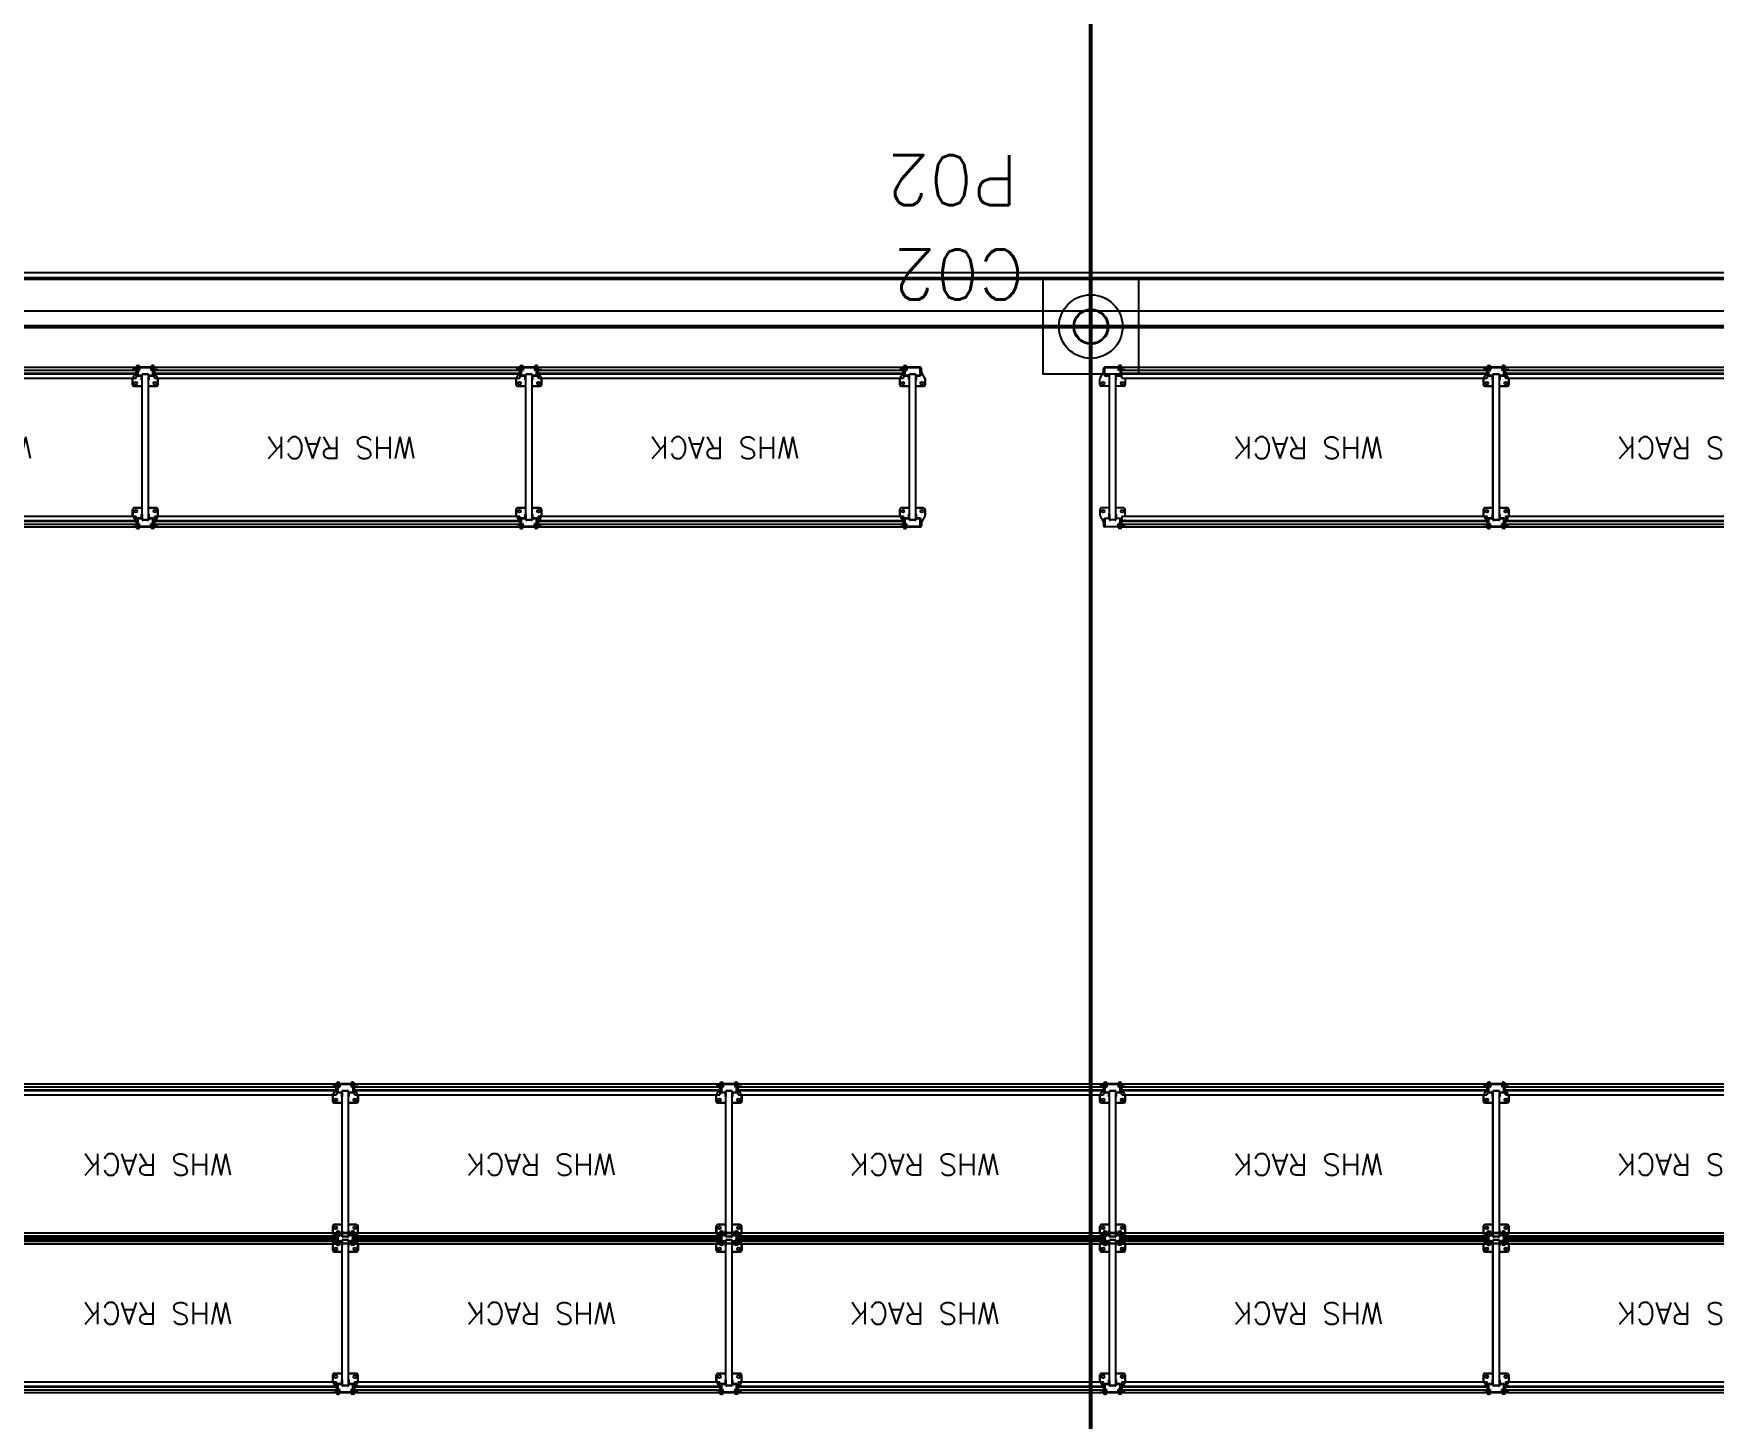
# Model space of a CAD drawing. Header units: millimetres. Extents: x 1478096 to 1808313, y 619971 to 762366.
# Drawn here: x 1550302 to 1560863, y 731223 to 739931 of the extents above; entities that cross this region are included whole.
import ezdxf
from ezdxf.enums import TextEntityAlignment as Align

# ---------------------------------------------------------------- set-up
doc = ezdxf.new("R2010")
doc.units = ezdxf.units.MM
doc.header["$LTSCALE"] = 10
doc.linetypes.add('CENTERX2', pattern=[4, 2.5, -0.5, 0.5, -0.5])
for name, color, linetype in [('0-superficies', 7, 'Continuous'), ('0_Estructura', 251, 'Continuous'), ('COSTAN-CAM-EJES', 251, 'CENTERX2'), ('DC-ARQ-CHAPA', 7, 'Continuous'), ('DC-ARQ-CORDON', 210, 'Continuous'), ('DC-ARQ-EQUIP. DEPOSITO', 203, 'Continuous')]:
    doc.layers.add(name, color=color, linetype=linetype)
doc.styles.add('RE-PLANTABASE(XREF)$0$STANDARD', font='SIMPLEX.SHX')
doc.styles.add('Romans-100', font='romans')

# ---------------------------------------------------------------- blocks, each defined once
blk = doc.blocks.new('RACK')
at = {"layer": 'DC-ARQ-EQUIP. DEPOSITO', "ltscale": 200}
for p, q in [((1629.344, 649.407), (1629.344, 649.426)), ((1629.36, 649.436), (1629.351, 649.436)), ((1629.351, 649.436), (1629.351, 649.381)), ((1629.351, 649.381), (1629.351, 649.436)), ((1629.351, 649.436), (1629.36, 649.436)), ((1629.353, 649.383), (1629.353, 649.434)), ((1629.353, 649.434), (1629.36, 649.434)), ((1629.353, 649.434), (1629.353, 649.383)), ((1629.36, 649.434), (1629.353, 649.434)), ((1629.435, 649.436), (1629.36, 649.436)), ((1629.36, 649.436), (1629.435, 649.436)), ((1629.36, 649.434), (1629.435, 649.434)), ((1629.435, 649.434), (1629.36, 649.434)), ((1629.435, 649.434), (1629.435, 649.436)), ((1629.436, 649.436), (1629.435, 649.436)), ((1629.435, 649.436), (1629.435, 649.434)), ((1629.435, 649.436), (1629.436, 649.436)), ((1629.435, 649.434), (1629.436, 649.434)), ((1629.436, 649.434), (1629.435, 649.434)), ((1629.437, 649.436), (1629.436, 649.436)), ((1629.436, 649.436), (1629.436, 649.434)), ((1629.436, 649.436), (1629.437, 649.436)), ((1629.436, 649.436), (1629.436, 649.434)), ((1629.436, 649.434), (1629.437, 649.434)), ((1629.437, 649.434), (1629.436, 649.434)), ((1629.438, 649.436), (1629.437, 649.436)), ((1629.437, 649.436), (1629.438, 649.436)), ((1629.437, 649.434), (1629.438, 649.434)), ((1629.438, 649.434), (1629.437, 649.424)), ((1629.438, 649.434), (1629.437, 649.434)), ((1629.437, 649.424), (1629.437, 649.417)), ((1629.438, 649.439), (1629.438, 649.439)), ((1629.438, 649.439), (1629.438, 649.436)), ((1629.441, 649.436), (1629.438, 649.436)), ((1629.438, 649.436), (1629.441, 649.436)), ((1629.438, 649.434), (1629.441, 649.434)), ((1629.441, 649.434), (1629.438, 649.434)), ((1629.442, 649.436), (1629.441, 649.436)), ((1629.441, 649.436), (1629.442, 649.436)), ((1629.441, 649.434), (1629.442, 649.434)), ((1629.441, 649.424), (1629.442, 649.434)), ((1629.442, 649.434), (1629.441, 649.434)), ((1629.441, 649.417), (1629.441, 649.424)), ((1629.442, 649.436), (1629.442, 649.439)), ((1629.451, 649.436), (1629.442, 649.436)), ((1629.442, 649.436), (1629.442, 649.434)), ((1629.442, 649.436), (1629.451, 649.436)), ((1629.442, 649.434), (1629.442, 649.436)), ((1629.442, 649.434), (1629.449, 649.434)), ((1629.449, 649.434), (1629.442, 649.434)), ((1629.45, 649.446), (1629.446, 649.446)), ((1629.446, 649.442), (1629.45, 649.442)), ((1629.449, 649.434), (1629.449, 649.383)), ((1629.449, 649.383), (1629.449, 649.434)), ((1629.451, 649.381), (1629.451, 649.436)), ((1629.451, 649.436), (1629.451, 649.381)), ((1629.451, 649.422), (1629.473, 649.422)), ((1629.451, 649.42), (1629.473, 649.42)), ((1629.454, 649.438), (1629.454, 649.422)), ((1629.458, 649.422), (1629.458, 649.438)), ((1631.754, 649.436), (1629.458, 649.436)), ((1629.458, 649.436), (1629.458, 649.422)), ((1629.459, 649.407), (1629.459, 649.426)), ((1629.473, 649.422), (1629.481, 649.422)), ((1629.481, 649.42), (1629.473, 649.42)), ((1629.481, 649.422), (1629.481, 649.42)), ((1629.481, 649.42), (1629.481, 649.419)), ((1631.732, 649.422), (1631.732, 649.42)), ((1631.74, 649.422), (1631.732, 649.422)), ((1631.732, 649.42), (1631.732, 649.419)), ((1631.732, 649.42), (1631.74, 649.42)), ((1631.762, 649.422), (1631.74, 649.422)), ((1631.762, 649.42), (1631.74, 649.42)), ((1631.754, 649.422), (1631.754, 649.436)), ((1631.755, 649.422), (1631.755, 649.438)), ((1631.759, 649.438), (1631.759, 649.422)), ((1631.762, 649.381), (1631.762, 649.436)), ((1631.762, 649.436), (1631.771, 649.436)), ((1631.763, 649.446), (1631.767, 649.446)), ((1631.767, 649.442), (1631.763, 649.442)), ((1631.764, 649.434), (1631.764, 649.383)), ((1631.771, 649.434), (1631.764, 649.434)), ((1631.771, 649.436), (1631.771, 649.439)), ((1631.771, 649.436), (1631.771, 649.434)), ((1631.771, 649.436), (1631.772, 649.436)), ((1631.772, 649.434), (1631.771, 649.434)), ((1631.772, 649.424), (1631.771, 649.434)), ((1631.772, 649.436), (1631.775, 649.436)), ((1631.775, 649.434), (1631.772, 649.434)), ((1631.772, 649.417), (1631.772, 649.424)), ((1631.775, 649.439), (1631.775, 649.439)), ((1631.775, 649.439), (1631.775, 649.436)), ((1631.775, 649.436), (1631.776, 649.436)), ((1631.776, 649.434), (1631.775, 649.434)), ((1631.775, 649.434), (1631.776, 649.424)), ((1631.776, 649.436), (1631.777, 649.436)), ((1631.777, 649.434), (1631.776, 649.434)), ((1631.776, 649.424), (1631.776, 649.417)), ((1631.777, 649.436), (1631.778, 649.436)), ((1631.777, 649.436), (1631.777, 649.434)), ((1631.778, 649.434), (1631.777, 649.434)), ((1631.778, 649.436), (1631.846, 649.436)), ((1631.778, 649.434), (1631.778, 649.436)), ((1631.846, 649.434), (1631.778, 649.434)), ((1631.846, 649.436), (1631.846, 649.434)), ((1631.846, 649.436), (1631.847, 649.436)), ((1631.847, 649.434), (1631.846, 649.434)), ((1631.847, 649.436), (1631.848, 649.436)), ((1631.847, 649.436), (1631.847, 649.434)), ((1631.848, 649.434), (1631.847, 649.434)), ((1631.848, 649.436), (1631.849, 649.436)), ((1631.849, 649.434), (1631.848, 649.434)), ((1631.849, 649.436), (1631.852, 649.436)), ((1631.852, 649.434), (1631.849, 649.434)), ((1631.852, 649.436), (1631.853, 649.436)), ((1631.853, 649.434), (1631.852, 649.434)), ((1631.853, 649.436), (1631.862, 649.436)), ((1631.853, 649.434), (1631.853, 649.436)), ((1631.86, 649.434), (1631.853, 649.434)), ((1631.86, 649.383), (1631.86, 649.434)), ((1631.862, 649.436), (1631.862, 649.381)), ((1631.869, 649.407), (1631.869, 649.426)), ((1629.322, 649.326), (1629.322, 649.364)), ((1629.322, 649.364), (1629.322, 649.326)), ((1629.323, 649.369), (1629.342, 649.402)), ((1629.381, 649.316), (1629.332, 649.316)), ((1629.332, 649.316), (1629.381, 649.316)), ((1629.351, 649.381), (1629.379, 649.381)), ((1629.379, 649.381), (1629.351, 649.381)), ((1629.381, 649.383), (1629.353, 649.383)), ((1629.353, 649.383), (1629.381, 649.383)), ((1629.379, 649.381), (1629.379, 649.356)), ((1629.379, 649.356), (1629.379, 649.381)), ((1629.379, 649.356), (1629.381, 649.356)), ((1629.381, 649.356), (1629.379, 649.356)), ((1629.381, 649.393), (1629.388, 649.393)), ((1629.381, 649.392), (1629.381, 649.393)), ((1629.388, 649.393), (1629.381, 649.393)), ((1629.381, 649.393), (1629.381, 649.392)), ((1629.421, 649.392), (1629.381, 649.392)), ((1629.381, 649.392), (1629.381, 648.476)), ((1629.381, 649.392), (1629.381, 648.476)), ((1629.381, 649.392), (1629.421, 649.392)), ((1629.381, 649.356), (1629.381, 649.383)), ((1629.381, 649.383), (1629.381, 649.356)), ((1629.388, 649.393), (1629.388, 649.392)), ((1629.388, 649.392), (1629.388, 649.393)), ((1629.415, 649.393), (1629.421, 649.393)), ((1629.415, 649.392), (1629.415, 649.393)), ((1629.421, 649.393), (1629.415, 649.393)), ((1629.415, 649.393), (1629.415, 649.392)), ((1629.421, 649.393), (1629.421, 649.392)), ((1629.421, 649.392), (1629.421, 649.393)), ((1629.421, 649.392), (1629.421, 648.476)), ((1629.421, 649.392), (1629.421, 648.476)), ((1629.471, 649.316), (1629.421, 649.316)), ((1629.421, 649.316), (1629.471, 649.316)), ((1629.449, 649.383), (1629.422, 649.383)), ((1629.422, 649.383), (1629.422, 649.356)), ((1629.422, 649.383), (1629.449, 649.383)), ((1629.422, 649.356), (1629.422, 649.383)), ((1629.422, 649.356), (1629.424, 649.356)), ((1629.424, 649.356), (1629.422, 649.356)), ((1629.424, 649.381), (1629.451, 649.381)), ((1629.424, 649.356), (1629.424, 649.381)), ((1629.451, 649.381), (1629.424, 649.381)), ((1629.424, 649.381), (1629.424, 649.356)), ((1629.441, 649.417), (1629.437, 649.417)), ((1629.451, 649.398), (1629.473, 649.398)), ((1629.451, 649.396), (1629.473, 649.396)), ((1629.454, 649.396), (1629.454, 649.39)), ((1629.454, 649.39), (1629.458, 649.39)), ((1631.754, 649.419), (1629.456, 649.419)), ((1629.456, 649.419), (1629.456, 649.399)), ((1631.754, 649.399), (1629.456, 649.399)), ((1629.458, 649.396), (1629.458, 649.368)), ((1629.458, 649.39), (1629.458, 649.396)), ((1631.754, 649.368), (1629.458, 649.368)), ((1629.479, 649.369), (1629.46, 649.402)), ((1629.473, 649.398), (1629.481, 649.398)), ((1629.481, 649.396), (1629.473, 649.396)), ((1629.481, 649.399), (1629.481, 649.398)), ((1629.481, 649.398), (1629.481, 649.396)), ((1631.754, 649.396), (1629.481, 649.396)), ((1629.481, 649.364), (1629.481, 649.326)), ((1629.481, 649.326), (1629.481, 649.364)), ((1631.732, 649.399), (1631.732, 649.398)), ((1631.74, 649.398), (1631.732, 649.398)), ((1631.732, 649.398), (1631.732, 649.396)), ((1631.732, 649.396), (1631.74, 649.396)), ((1631.732, 649.364), (1631.732, 649.326)), ((1631.762, 649.398), (1631.74, 649.398)), ((1631.762, 649.396), (1631.74, 649.396)), ((1631.742, 649.316), (1631.792, 649.316)), ((1631.754, 649.368), (1631.754, 649.396)), ((1631.755, 649.39), (1631.755, 649.396)), ((1631.759, 649.39), (1631.755, 649.39)), ((1631.756, 649.399), (1631.756, 649.419)), ((1631.759, 649.396), (1631.759, 649.39)), ((1631.789, 649.381), (1631.762, 649.381)), ((1631.764, 649.383), (1631.791, 649.383)), ((1631.772, 649.417), (1631.776, 649.417)), ((1631.789, 649.356), (1631.789, 649.381)), ((1631.791, 649.356), (1631.789, 649.356)), ((1631.791, 649.383), (1631.791, 649.356)), ((1631.798, 649.393), (1631.792, 649.393)), ((1631.792, 649.393), (1631.792, 649.392)), ((1631.792, 649.392), (1631.792, 648.476)), ((1631.792, 649.392), (1631.832, 649.392)), ((1631.798, 649.392), (1631.798, 649.393)), ((1631.832, 649.393), (1631.825, 649.393)), ((1631.825, 649.393), (1631.825, 649.392)), ((1631.832, 649.392), (1631.832, 649.393)), ((1631.832, 649.392), (1631.832, 648.476)), ((1631.832, 649.383), (1631.86, 649.383)), ((1631.832, 649.356), (1631.832, 649.383)), ((1631.834, 649.356), (1631.832, 649.356)), ((1631.832, 649.316), (1631.881, 649.316)), ((1631.862, 649.381), (1631.834, 649.381)), ((1631.834, 649.381), (1631.834, 649.356)), ((1631.89, 649.369), (1631.871, 649.402)), ((1631.891, 649.326), (1631.891, 649.364)), ((1629.322, 648.542), (1629.322, 648.505)), ((1629.322, 648.505), (1629.322, 648.542)), ((1629.323, 648.5), (1629.342, 648.467)), ((1629.381, 648.552), (1629.332, 648.552)), ((1629.332, 648.552), (1629.381, 648.552)), ((1629.351, 648.487), (1629.379, 648.487)), ((1629.351, 648.432), (1629.351, 648.487)), ((1629.379, 648.487), (1629.351, 648.487)), ((1629.351, 648.487), (1629.351, 648.432)), ((1629.381, 648.485), (1629.353, 648.485)), ((1629.353, 648.485), (1629.353, 648.434)), ((1629.353, 648.485), (1629.381, 648.485)), ((1629.353, 648.434), (1629.353, 648.485)), ((1629.379, 648.487), (1629.379, 648.512)), ((1629.379, 648.512), (1629.381, 648.512)), ((1629.379, 648.512), (1629.379, 648.487)), ((1629.381, 648.512), (1629.379, 648.512)), ((1629.381, 648.512), (1629.381, 648.485)), ((1629.381, 648.485), (1629.381, 648.512)), ((1629.381, 648.476), (1629.388, 648.476)), ((1629.381, 648.476), (1629.381, 648.476)), ((1629.421, 648.476), (1629.381, 648.476)), ((1629.388, 648.476), (1629.381, 648.476)), ((1629.381, 648.476), (1629.381, 648.476)), ((1629.381, 648.476), (1629.421, 648.476)), ((1629.388, 648.476), (1629.388, 648.476)), ((1629.388, 648.476), (1629.388, 648.476)), ((1629.415, 648.476), (1629.421, 648.476)), ((1629.415, 648.476), (1629.415, 648.476)), ((1629.421, 648.476), (1629.415, 648.476)), ((1629.415, 648.476), (1629.415, 648.476)), ((1629.471, 648.552), (1629.421, 648.552)), ((1629.421, 648.552), (1629.471, 648.552)), ((1629.421, 648.476), (1629.421, 648.476)), ((1629.421, 648.476), (1629.421, 648.476)), ((1629.422, 648.485), (1629.422, 648.512)), ((1629.422, 648.512), (1629.424, 648.512)), ((1629.422, 648.512), (1629.422, 648.485)), ((1629.424, 648.512), (1629.422, 648.512)), ((1629.449, 648.485), (1629.422, 648.485)), ((1629.422, 648.485), (1629.449, 648.485)), ((1629.424, 648.512), (1629.424, 648.487)), ((1629.424, 648.487), (1629.424, 648.512)), ((1629.424, 648.487), (1629.451, 648.487)), ((1629.451, 648.487), (1629.424, 648.487)), ((1629.449, 648.434), (1629.449, 648.485)), ((1629.449, 648.485), (1629.449, 648.434)), ((1629.451, 648.487), (1629.451, 648.432)), ((1629.451, 648.432), (1629.451, 648.487)), ((1629.451, 648.473), (1629.473, 648.473)), ((1629.451, 648.471), (1629.473, 648.471)), ((1629.454, 648.473), (1629.454, 648.478)), ((1629.454, 648.478), (1629.458, 648.478)), ((1629.456, 648.45), (1629.456, 648.47)), ((1631.756, 648.47), (1629.456, 648.47)), ((1629.458, 648.473), (1629.458, 648.501)), ((1631.754, 648.501), (1629.458, 648.501)), ((1629.458, 648.478), (1629.458, 648.473)), ((1629.479, 648.5), (1629.46, 648.467)), ((1629.481, 648.473), (1629.473, 648.473)), ((1629.473, 648.471), (1629.481, 648.471)), ((1629.481, 648.505), (1629.481, 648.542)), ((1629.481, 648.542), (1629.481, 648.505)), ((1631.754, 648.473), (1629.481, 648.473)), ((1629.481, 648.471), (1629.481, 648.473)), ((1629.481, 648.47), (1629.481, 648.471)), ((1631.732, 648.505), (1631.732, 648.542)), ((1631.732, 648.473), (1631.74, 648.473)), ((1631.732, 648.471), (1631.732, 648.473)), ((1631.74, 648.471), (1631.732, 648.471)), ((1631.732, 648.47), (1631.732, 648.471)), ((1631.762, 648.473), (1631.74, 648.473)), ((1631.762, 648.471), (1631.74, 648.471)), ((1631.742, 648.552), (1631.792, 648.552)), ((1631.754, 648.501), (1631.754, 648.473)), ((1631.755, 648.478), (1631.755, 648.473)), ((1631.759, 648.478), (1631.755, 648.478)), ((1631.756, 648.47), (1631.756, 648.45)), ((1631.759, 648.473), (1631.759, 648.478)), ((1631.789, 648.487), (1631.762, 648.487)), ((1631.762, 648.487), (1631.762, 648.432)), ((1631.764, 648.485), (1631.791, 648.485)), ((1631.764, 648.434), (1631.764, 648.485)), ((1631.789, 648.512), (1631.789, 648.487)), ((1631.791, 648.512), (1631.789, 648.512)), ((1631.791, 648.485), (1631.791, 648.512)), ((1631.798, 648.476), (1631.792, 648.476)), ((1631.792, 648.476), (1631.792, 648.476)), ((1631.792, 648.476), (1631.832, 648.476)), ((1631.798, 648.476), (1631.798, 648.476)), ((1631.832, 648.476), (1631.825, 648.476)), ((1631.825, 648.476), (1631.825, 648.476)), ((1631.832, 648.552), (1631.881, 648.552)), ((1631.832, 648.512), (1631.832, 648.485)), ((1631.834, 648.512), (1631.832, 648.512)), ((1631.832, 648.485), (1631.86, 648.485)), ((1631.832, 648.476), (1631.832, 648.476)), ((1631.834, 648.487), (1631.834, 648.512)), ((1631.862, 648.487), (1631.834, 648.487)), ((1631.86, 648.485), (1631.86, 648.434)), ((1631.862, 648.432), (1631.862, 648.487)), ((1631.89, 648.5), (1631.871, 648.467)), ((1631.891, 648.542), (1631.891, 648.505)), ((1629.344, 648.462), (1629.344, 648.442)), ((1629.353, 648.432), (1629.351, 648.432)), ((1629.351, 648.432), (1629.353, 648.432)), ((1629.353, 648.434), (1629.353, 648.434)), ((1629.353, 648.434), (1629.435, 648.434)), ((1629.353, 648.434), (1629.353, 648.434)), ((1629.435, 648.434), (1629.353, 648.434)), ((1629.435, 648.432), (1629.353, 648.432)), ((1629.353, 648.432), (1629.435, 648.432)), ((1629.435, 648.434), (1629.435, 648.432)), ((1629.435, 648.434), (1629.436, 648.434)), ((1629.435, 648.432), (1629.435, 648.434)), ((1629.436, 648.434), (1629.435, 648.434)), ((1629.436, 648.432), (1629.435, 648.432)), ((1629.435, 648.432), (1629.436, 648.432)), ((1629.436, 648.434), (1629.437, 648.434)), ((1629.436, 648.432), (1629.436, 648.434)), ((1629.437, 648.434), (1629.436, 648.434)), ((1629.436, 648.432), (1629.436, 648.434)), ((1629.437, 648.432), (1629.436, 648.432)), ((1629.436, 648.432), (1629.437, 648.432)), ((1629.441, 648.452), (1629.437, 648.451)), ((1629.437, 648.444), (1629.437, 648.451)), ((1629.438, 648.434), (1629.437, 648.444)), ((1629.437, 648.434), (1629.438, 648.434)), ((1629.438, 648.434), (1629.437, 648.434)), ((1629.438, 648.432), (1629.437, 648.432)), ((1629.437, 648.432), (1629.438, 648.432)), ((1629.438, 648.434), (1629.441, 648.434)), ((1629.441, 648.434), (1629.438, 648.434)), ((1629.441, 648.432), (1629.438, 648.432)), ((1629.438, 648.43), (1629.438, 648.432)), ((1629.438, 648.432), (1629.441, 648.432)), ((1629.438, 648.43), (1629.438, 648.43)), ((1629.441, 648.452), (1629.441, 648.445)), ((1629.441, 648.445), (1629.442, 648.434)), ((1629.441, 648.434), (1629.442, 648.434)), ((1629.442, 648.434), (1629.441, 648.434)), ((1629.442, 648.432), (1629.441, 648.432)), ((1629.441, 648.432), (1629.442, 648.432)), ((1629.442, 648.432), (1629.442, 648.434)), ((1629.442, 648.434), (1629.449, 648.434)), ((1629.442, 648.434), (1629.442, 648.432)), ((1629.449, 648.434), (1629.442, 648.434)), ((1629.451, 648.432), (1629.442, 648.432)), ((1629.442, 648.432), (1629.442, 648.43)), ((1629.442, 648.432), (1629.451, 648.432)), ((1629.446, 648.426), (1629.45, 648.426)), ((1629.45, 648.422), (1629.446, 648.422)), ((1629.451, 648.449), (1629.473, 648.449)), ((1629.451, 648.447), (1629.473, 648.447)), ((1629.454, 648.43), (1629.454, 648.447)), ((1631.756, 648.45), (1629.456, 648.45)), ((1629.458, 648.432), (1629.458, 648.447)), ((1629.458, 648.447), (1629.458, 648.43)), ((1631.754, 648.432), (1629.458, 648.432)), ((1629.459, 648.462), (1629.459, 648.442)), ((1629.481, 648.449), (1629.473, 648.449)), ((1629.473, 648.447), (1629.481, 648.447)), ((1629.481, 648.449), (1629.481, 648.45)), ((1629.481, 648.447), (1629.481, 648.449)), ((1631.732, 648.449), (1631.732, 648.45)), ((1631.732, 648.447), (1631.732, 648.449)), ((1631.732, 648.449), (1631.74, 648.449)), ((1631.74, 648.447), (1631.732, 648.447)), ((1631.762, 648.449), (1631.74, 648.449)), ((1631.762, 648.447), (1631.74, 648.447)), ((1631.754, 648.447), (1631.754, 648.432)), ((1631.755, 648.447), (1631.755, 648.43)), ((1631.759, 648.43), (1631.759, 648.447)), ((1631.762, 648.432), (1631.771, 648.432)), ((1631.767, 648.426), (1631.763, 648.426)), ((1631.763, 648.422), (1631.767, 648.422)), ((1631.771, 648.434), (1631.764, 648.434)), ((1631.772, 648.445), (1631.771, 648.434)), ((1631.771, 648.432), (1631.771, 648.434)), ((1631.772, 648.434), (1631.771, 648.434)), ((1631.771, 648.432), (1631.772, 648.432)), ((1631.771, 648.432), (1631.771, 648.43)), ((1631.772, 648.452), (1631.772, 648.445)), ((1631.772, 648.452), (1631.776, 648.451)), ((1631.775, 648.434), (1631.772, 648.434)), ((1631.772, 648.432), (1631.775, 648.432)), ((1631.775, 648.434), (1631.776, 648.444)), ((1631.776, 648.434), (1631.775, 648.434)), ((1631.775, 648.432), (1631.776, 648.432)), ((1631.775, 648.43), (1631.775, 648.432)), ((1631.775, 648.43), (1631.775, 648.43)), ((1631.776, 648.444), (1631.776, 648.451)), ((1631.777, 648.434), (1631.776, 648.434)), ((1631.776, 648.432), (1631.777, 648.432)), ((1631.778, 648.434), (1631.777, 648.434)), ((1631.777, 648.432), (1631.777, 648.434)), ((1631.777, 648.432), (1631.778, 648.432)), ((1631.778, 648.434), (1631.778, 648.432)), ((1631.846, 648.434), (1631.778, 648.434)), ((1631.778, 648.432), (1631.846, 648.432)), ((1631.846, 648.432), (1631.846, 648.434)), ((1631.847, 648.434), (1631.846, 648.434)), ((1631.846, 648.432), (1631.847, 648.432)), ((1631.848, 648.434), (1631.847, 648.434)), ((1631.847, 648.432), (1631.847, 648.434)), ((1631.847, 648.432), (1631.848, 648.432)), ((1631.849, 648.434), (1631.848, 648.434)), ((1631.848, 648.432), (1631.849, 648.432)), ((1631.852, 648.434), (1631.849, 648.434)), ((1631.849, 648.432), (1631.852, 648.432)), ((1631.853, 648.434), (1631.852, 648.434)), ((1631.852, 648.432), (1631.853, 648.432)), ((1631.853, 648.434), (1631.853, 648.432)), ((1631.86, 648.434), (1631.853, 648.434)), ((1631.853, 648.432), (1631.862, 648.432)), ((1631.869, 648.462), (1631.869, 648.442))]:
    blk.add_line(p, q, dxfattribs=at)
for centre in [(1629.342, 649.336, 0), (1629.342, 649.336, 0), (1629.461, 649.336, 0), (1629.461, 649.336, 0), (1631.752, 649.336, 0), (1631.871, 649.336, 0), (1629.342, 648.532, 0), (1629.342, 648.532, 0), (1629.461, 648.532, 0), (1629.461, 648.532, 0), (1631.752, 648.532, 0), (1631.871, 648.532, 0)]:
    blk.add_circle(centre, 0.0085, dxfattribs=at)
for centre, radius, start, end in [((1629.354, 649.426), 0.01, 104.4775, 180), ((1629.439, 649.436), 0.00325, 109.6589, 169.5544), ((1629.439, 649.436), 0.00325, 205.7269, 244.4192), ((1629.446, 649.438), 0.008, 90, 177.0391), ((1629.446, 649.438), 0.004, 90, 177.0391), ((1629.45, 649.438), 0.008, 0, 90), ((1629.45, 649.438), 0.004, 0, 90), ((1629.449, 649.426), 0.01, 56.6347, 75.5225), ((1629.449, 649.426), 0.01, 0, 75.5225), ((1629.449, 649.426), 0.01, 12.8509, 18.1993), ((1631.764, 649.426), 0.01, 161.8096, 167.1738), ((1631.763, 649.438), 0.008, 90, 180), ((1631.763, 649.438), 0.004, 90, 180), ((1631.764, 649.426), 0.01, 104.4775, 123.3687), ((1631.767, 649.438), 0.008, 2.9609, 90), ((1631.767, 649.438), 0.004, 2.9609, 90), ((1631.774, 649.436), 0.00325, 10.4456, 70.3411), ((1631.774, 649.436), 0.00325, 295.5808, 334.2731), ((1631.859, 649.426), 0.01, 0, 75.5225), ((1629.332, 649.364), 0.01, 147.9946, 180), ((1629.332, 649.364), 0.01, 152.434, 180), ((1629.332, 649.326), 0.01, 180, 270), ((1629.332, 649.326), 0.01, 180, 270), ((1629.334, 649.407), 0.01, 327.9946, 0), ((1629.469, 649.407), 0.01, 180, 212.0054), ((1629.471, 649.326), 0.01, 270, 0), ((1629.471, 649.326), 0.01, 270, 0), ((1629.471, 649.364), 0.01, 0, 32.0054), ((1629.471, 649.364), 0.01, 0, 27.566), ((1631.742, 649.364), 0.01, 152.434, 180), ((1631.742, 649.326), 0.01, 180, 270), ((1631.879, 649.407), 0.01, 180, 212.0054), ((1631.881, 649.326), 0.01, 270, 0), ((1631.881, 649.364), 0.01, 0, 32.0054), ((1629.332, 648.542), 0.01, 90, 180), ((1629.332, 648.542), 0.01, 90, 180), ((1629.332, 648.505), 0.01, 180, 212.0054), ((1629.332, 648.505), 0.01, 180, 207.566), ((1629.471, 648.542), 0.01, 0, 90), ((1629.471, 648.542), 0.01, 0, 90), ((1629.471, 648.505), 0.01, 327.9946, 0), ((1629.471, 648.505), 0.01, 332.434, 0), ((1631.742, 648.542), 0.01, 90, 180), ((1631.742, 648.505), 0.01, 180, 207.566), ((1631.881, 648.542), 0.01, 0, 90), ((1631.881, 648.505), 0.01, 327.9946, 0), ((1629.334, 648.462), 0.01, 0, 32.0054), ((1629.354, 648.442), 0.01, 180, 255.5225), ((1629.439, 648.433), 0.00325, 115.5808, 154.2731), ((1629.439, 648.433), 0.00325, 190.4456, 250.3411), ((1629.446, 648.43), 0.008, 182.9609, 270), ((1629.446, 648.43), 0.004, 182.9609, 270), ((1629.45, 648.43), 0.004, 270, 0), ((1629.45, 648.43), 0.008, 270, 0), ((1629.449, 648.442), 0.01, 284.4775, 0), ((1629.449, 648.442), 0.01, 284.4775, 303.3653), ((1629.449, 648.442), 0.01, 341.8007, 347.1491), ((1629.469, 648.462), 0.01, 147.9946, 180), ((1631.763, 648.43), 0.008, 180, 270), ((1631.764, 648.442), 0.01, 236.6313, 255.5225), ((1631.763, 648.43), 0.004, 180, 270), ((1631.767, 648.43), 0.008, 270, 357.0391), ((1631.767, 648.43), 0.004, 270, 357.0391), ((1631.774, 648.433), 0.00325, 25.7269, 64.4192), ((1631.774, 648.433), 0.00325, 289.6589, 349.5544), ((1631.859, 648.442), 0.01, 284.4775, 0), ((1631.879, 648.462), 0.01, 147.9946, 180)]:
    blk.add_arc(centre, radius, start, end, dxfattribs=at)
at = {"layer": 'DC-ARQ-EQUIP. DEPOSITO', "style": 'RE-PLANTABASE(XREF)$0$STANDARD'}
blk.add_text('WHS RACK', height=0.1349, dxfattribs=at).set_placement((1630.583, 648.938, 0), align=Align.MIDDLE_CENTER)

msp = doc.modelspace()

# ---------------------------------------------------------------- hatches: boundary and pattern name
at = {"layer": '0_Estructura'}
h = msp.add_hatch(dxfattribs=at)
h.set_pattern_fill('ANSI31', color=256, scale=2, angle=-180, style=0)
h.set_pattern_definition([(225, (3106400.5696, 1274495.851), (4.49012806, -4.49012806), [])])
h.paths.add_polyline_path([(1556835.499, 738090.157, 1), (1557055.499, 738090.157, 1)])
h.paths.add_polyline_path([(1556840.299, 738090.157, 1), (1557050.699, 738090.157, 1)], flags=16)

# ---------------------------------------------------------------- linework, layer by layer
at = {"layer": '0-superficies'}
msp.add_lwpolyline([(1641041.817, 738426.962), (1522042.066, 738427.02), (1522042.063, 735317.041), (1506281.021, 735317.058), (1506244.743, 735317.055), (1506244.9, 725919.201), (1515007.624, 725919.201), (1515007.624, 729331.139), (1524854.996, 729331.139), (1524854.996, 680527.061), (1522092.045, 680527.061), (1522092.045, 678926.47), (1524855.046, 678926.47), (1524855.046, 673126.47), (1517295.034, 673126.451), (1517295.034, 669026.47), (1516295.034, 669026.451), (1516295.045, 663826.47), (1524855.031, 663826.45), (1524855.031, 647228.149), (1641041.817, 647228.17)], dxfattribs=at)
at = {"layer": '0_Estructura'}
for p, q in [((1556945.499, 737946.467), (1556945.499, 738233.848)), ((1556801.809, 738090.157), (1557089.19, 738090.157))]:
    msp.add_line(p, q, dxfattribs=at)
msp.add_lwpolyline([(1557245.046, 737790.156), (1556645.046, 737790.156), (1556645.046, 738390.156), (1557245.046, 738390.156)], close=True, dxfattribs=at)
for centre, radius in [((1556945.046, 738090.156), 200), ((1556945.499, 738090.157), 110), ((1556945.499, 738090.157), 105.2)]:
    msp.add_circle(centre, radius, dxfattribs=at)
at = {"layer": 'COSTAN-CAM-EJES', "const_width": 25}
for points in [[(1556945.049, 619983.43), (1556945.049, 762353.176)], [(1478109.178, 738090.157), (1676825.371, 738090.157)]]:
    msp.add_lwpolyline(points, dxfattribs=at)
at = {"layer": 'DC-ARQ-CHAPA'}
for p, q in [((1569863.999, 738426.998), (1522042.066, 738427.02)), ((1569863.999, 738396.998), (1522072.066, 738397.02))]:
    msp.add_line(p, q, dxfattribs=at)
at = {"layer": 'DC-ARQ-CORDON'}
for p, q in [((1569863.999, 738387.019), (1525045.031, 738387.019)), ((1569664, 738187.019), (1525045.031, 738187.041))]:
    msp.add_line(p, q, dxfattribs=at)

# ---------------------------------------------------------------- block references
at = {"layer": 'DC-ARQ-EQUIP. DEPOSITO', "xscale": 1000, "yscale": 1000, "zscale": 1000, "rotation": 180}
for p in [(3180404.877, 1386266.873), (3182815.377, 1386266.873), (3185225.877, 1386266.873), (3188893.649, 1386266.873), (3191304.149, 1386266.873), (3181662.149, 1381762.873), (3184072.649, 1381762.873), (3186483.149, 1381762.873), (3188893.649, 1381762.873), (3191304.149, 1381762.873), (3181662.149, 1380827.114), (3184072.649, 1380827.114), (3186483.149, 1380827.114), (3188893.649, 1380827.114), (3191304.149, 1380827.114)]:
    msp.add_blockref('RACK', p, dxfattribs=at)

# ---------------------------------------------------------------- texts
at = {"layer": '0_Estructura', "char_height": 350, "attachment_point": 1, "rotation": 180.0000013, "style": 'Romans-100'}
for s, insert in [('{\\H0.9x;P02}', (1556486.043, 738853.417, 0)), ('{\\H0.9x;C02}', (1556525.237, 738259.61, -0.001))]:
    msp.add_mtext(s, dxfattribs=dict(at, insert=insert))

doc.saveas('drawing.dxf')
